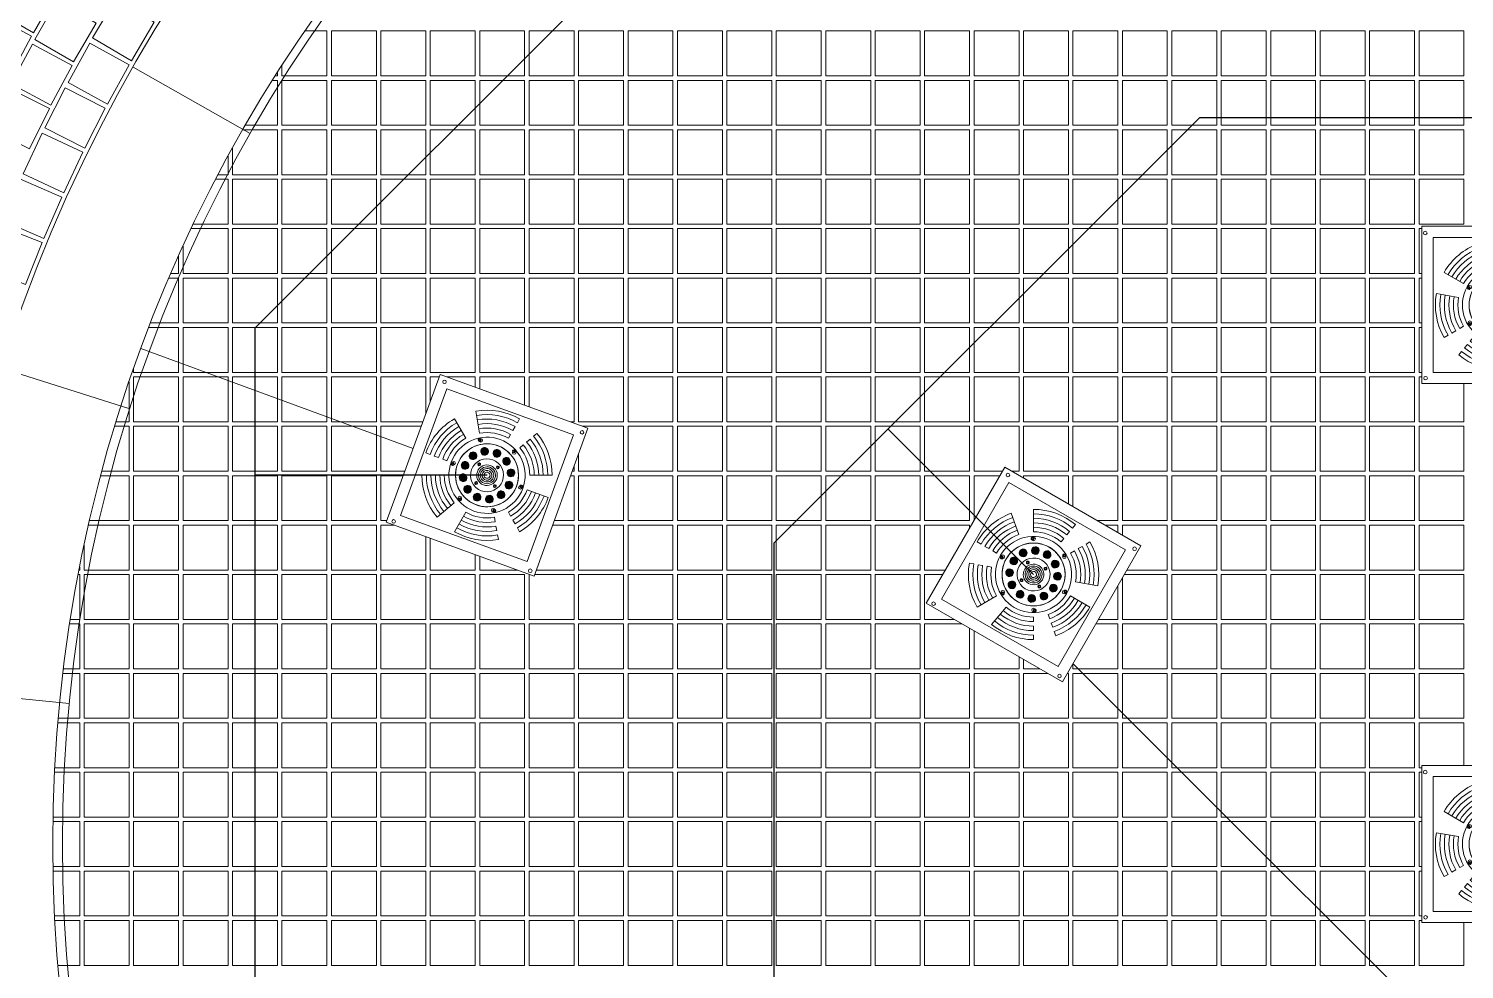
# Model space of a CAD drawing. Header units: millimetres. Extents: x -225363 to 347188, y -782467 to 813415.
# Drawn here: x 15672 to 18866, y 15420 to 17514 of the extents above; entities that cross this region are included whole.
import ezdxf

# ---------------------------------------------------------------- set-up
doc = ezdxf.new("R2010")
doc.units = ezdxf.units.MM
doc.set_wipeout_variables(frame=1)
doc.layers.add('0.04 Thu tràn', color=6, linetype='Continuous', lineweight=0)
doc.layers.add('Xref SCN', color=8, linetype='Continuous', lineweight=0)
doc.layers.add('0.06 Trả nước', color=3, linetype='Continuous')

# ---------------------------------------------------------------- blocks, each defined once
blk = doc.blocks.new('*U32')
at = {"layer": 'Xref SCN'}
blk.add_lwpolyline([(0, -150), (0, 150)], dxfattribs=at)
blk = doc.blocks.new('*U33')
at = {"layer": 'Xref SCN', "lineweight": -2}
for p, rotation in [((65954.8, 3827.6), 60.00000000000001), ((65670, 3187.9), 72), ((65524.4, 2502.8), 84.00000000000003)]:
    blk.add_blockref('*U32', p, dxfattribs=dict(at, rotation=rotation))
blk = doc.blocks.new('A$C799b0ee6')
at = {"layer": 'Xref SCN', "ltscale": 3}
for points in [[(561.1, 5010), (610, 5010), (610, 4910), (510, 4910), (510, 4933.2)], [(488.9, 4900), (500, 4900), (500, 4800), (428.7, 4800)], [(500, 4917.6), (500, 4910), (495.2, 4910)], [(423, 4790), (500, 4790), (500, 4690), (400, 4690), (400, 4749.2)], [(390, 4731), (390, 4690), (368.1, 4690)], [(362.8, 4680), (390, 4680), (390, 4580), (312.9, 4580)], [(308.1, 4570), (390, 4570), (390, 4470), (290, 4470), (290, 4531.1)], [(280, 4509), (280, 4470), (262.8, 4470)], [(258.5, 4460), (280, 4460), (280, 4360), (217.7, 4360)], [(213.8, 4350), (280, 4350), (280, 4250), (180, 4250), (180, 4258.1)], [(170, 4229.1), (170, 4140), (141.2, 4140)], [(138.1, 4130), (170, 4130), (170, 4030), (109.5, 4030)], [(106.8, 4020), (170, 4020), (170, 3920), (82.1, 3920)], [(79.8, 3910), (170, 3910), (170, 3810), (70, 3810), (70, 3865.7)], [(60, 3816.8), (60, 3810), (58.7, 3810)], [(56.8, 3800), (60, 3800), (60, 3700), (39.3, 3700)], [(37.7, 3690), (60, 3690), (60, 3590), (23.9, 3590)], [(22.6, 3580), (60, 3580), (60, 3480), (12.3, 3480)], [(11.4, 3470), (60, 3470), (60, 3370), (4.5, 3370)], [(4, 3360), (60, 3360), (60, 3260), (0.6, 3260)], [(0.4, 3250), (60, 3250), (60, 3150), (0.4, 3150)], [(0.6, 3140), (60, 3140), (60, 3040), (4, 3040)], [(4.5, 3030), (60, 3030), (60, 2930), (11.4, 2930)]]:
    blk.add_lwpolyline(points, dxfattribs=at)
for points in [[(620, 5010), (720, 5010), (720, 4910), (620, 4910)], [(730, 5010), (830, 5010), (830, 4910), (730, 4910)], [(840, 5010), (940, 5010), (940, 4910), (840, 4910)], [(950, 5010), (1050, 5010), (1050, 4910), (950, 4910)], [(1060, 5010), (1160, 5010), (1160, 4910), (1060, 4910)], [(1170, 5010), (1270, 5010), (1270, 4910), (1170, 4910)], [(1280, 5010), (1380, 5010), (1380, 4910), (1280, 4910)], [(1390, 5010), (1490, 5010), (1490, 4910), (1390, 4910)], [(1500, 5010), (1600, 5010), (1600, 4910), (1500, 4910)], [(1610, 5010), (1710, 5010), (1710, 4910), (1610, 4910)], [(1720, 5010), (1820, 5010), (1820, 4910), (1720, 4910)], [(1830, 5010), (1930, 5010), (1930, 4910), (1830, 4910)], [(1940, 5010), (2040, 5010), (2040, 4910), (1940, 4910)], [(2050, 5010), (2150, 5010), (2150, 4910), (2050, 4910)], [(2160, 5010), (2260, 5010), (2260, 4910), (2160, 4910)], [(2270, 5010), (2370, 5010), (2370, 4910), (2270, 4910)], [(2380, 5010), (2480, 5010), (2480, 4910), (2380, 4910)], [(2490, 5010), (2590, 5010), (2590, 4910), (2490, 4910)], [(2600, 5010), (2700, 5010), (2700, 4910), (2600, 4910)], [(2710, 5010), (2810, 5010), (2810, 4910), (2710, 4910)], [(2820, 5010), (2920, 5010), (2920, 4910), (2820, 4910)], [(2930, 5010), (3030, 5010), (3030, 4910), (2930, 4910)], [(3040, 5010), (3140, 5010), (3140, 4910), (3040, 4910)], [(510, 4900), (610, 4900), (610, 4800), (510, 4800)], [(620, 4900), (720, 4900), (720, 4800), (620, 4800)], [(730, 4900), (830, 4900), (830, 4800), (730, 4800)], [(840, 4900), (940, 4900), (940, 4800), (840, 4800)], [(950, 4900), (1050, 4900), (1050, 4800), (950, 4800)], [(1060, 4900), (1160, 4900), (1160, 4800), (1060, 4800)], [(1170, 4900), (1270, 4900), (1270, 4800), (1170, 4800)], [(1280, 4900), (1380, 4900), (1380, 4800), (1280, 4800)], [(1390, 4900), (1490, 4900), (1490, 4800), (1390, 4800)], [(1500, 4900), (1600, 4900), (1600, 4800), (1500, 4800)], [(1610, 4900), (1710, 4900), (1710, 4800), (1610, 4800)], [(1720, 4900), (1820, 4900), (1820, 4800), (1720, 4800)], [(1830, 4900), (1930, 4900), (1930, 4800), (1830, 4800)], [(1940, 4900), (2040, 4900), (2040, 4800), (1940, 4800)], [(2050, 4900), (2150, 4900), (2150, 4800), (2050, 4800)], [(2160, 4900), (2260, 4900), (2260, 4800), (2160, 4800)], [(2270, 4900), (2370, 4900), (2370, 4800), (2270, 4800)], [(2380, 4900), (2480, 4900), (2480, 4800), (2380, 4800)], [(2490, 4900), (2590, 4900), (2590, 4800), (2490, 4800)], [(2600, 4900), (2700, 4900), (2700, 4800), (2600, 4800)], [(2710, 4900), (2810, 4900), (2810, 4800), (2710, 4800)], [(2820, 4900), (2920, 4900), (2920, 4800), (2820, 4800)], [(2930, 4900), (3030, 4900), (3030, 4800), (2930, 4800)], [(3040, 4900), (3140, 4900), (3140, 4800), (3040, 4800)], [(510, 4790), (610, 4790), (610, 4690), (510, 4690)], [(620, 4790), (720, 4790), (720, 4690), (620, 4690)], [(730, 4790), (830, 4790), (830, 4690), (730, 4690)], [(840, 4790), (940, 4790), (940, 4690), (840, 4690)], [(950, 4790), (1050, 4790), (1050, 4690), (950, 4690)], [(1060, 4790), (1160, 4790), (1160, 4690), (1060, 4690)], [(1170, 4790), (1270, 4790), (1270, 4690), (1170, 4690)], [(1280, 4790), (1380, 4790), (1380, 4690), (1280, 4690)], [(1390, 4790), (1490, 4790), (1490, 4690), (1390, 4690)], [(1500, 4790), (1600, 4790), (1600, 4690), (1500, 4690)], [(1610, 4790), (1710, 4790), (1710, 4690), (1610, 4690)], [(1720, 4790), (1820, 4790), (1820, 4690), (1720, 4690)], [(1830, 4790), (1930, 4790), (1930, 4690), (1830, 4690)], [(1940, 4790), (2040, 4790), (2040, 4690), (1940, 4690)], [(2050, 4790), (2150, 4790), (2150, 4690), (2050, 4690)], [(2160, 4790), (2260, 4790), (2260, 4690), (2160, 4690)], [(2270, 4790), (2370, 4790), (2370, 4690), (2270, 4690)], [(2380, 4790), (2480, 4790), (2480, 4690), (2380, 4690)], [(2490, 4790), (2590, 4790), (2590, 4690), (2490, 4690)], [(2600, 4790), (2700, 4790), (2700, 4690), (2600, 4690)], [(2710, 4790), (2810, 4790), (2810, 4690), (2710, 4690)], [(2820, 4790), (2920, 4790), (2920, 4690), (2820, 4690)], [(2930, 4790), (3030, 4790), (3030, 4690), (2930, 4690)], [(3040, 4790), (3140, 4790), (3140, 4690), (3040, 4690)], [(400, 4680), (500, 4680), (500, 4580), (400, 4580)], [(510, 4680), (610, 4680), (610, 4580), (510, 4580)], [(620, 4680), (720, 4680), (720, 4580), (620, 4580)], [(730, 4680), (830, 4680), (830, 4580), (730, 4580)], [(840, 4680), (940, 4680), (940, 4580), (840, 4580)], [(950, 4680), (1050, 4680), (1050, 4580), (950, 4580)], [(1060, 4680), (1160, 4680), (1160, 4580), (1060, 4580)], [(1170, 4680), (1270, 4680), (1270, 4580), (1170, 4580)], [(1280, 4680), (1380, 4680), (1380, 4580), (1280, 4580)], [(1390, 4680), (1490, 4680), (1490, 4580), (1390, 4580)], [(1500, 4680), (1600, 4680), (1600, 4580), (1500, 4580)], [(1610, 4680), (1710, 4680), (1710, 4580), (1610, 4580)], [(1720, 4680), (1820, 4680), (1820, 4580), (1720, 4580)], [(1830, 4680), (1930, 4680), (1930, 4580), (1830, 4580)], [(1940, 4680), (2040, 4680), (2040, 4580), (1940, 4580)], [(2050, 4680), (2150, 4680), (2150, 4580), (2050, 4580)], [(2160, 4680), (2260, 4680), (2260, 4580), (2160, 4580)], [(2270, 4680), (2370, 4680), (2370, 4580), (2270, 4580)], [(2380, 4680), (2480, 4680), (2480, 4580), (2380, 4580)], [(2490, 4680), (2590, 4680), (2590, 4580), (2490, 4580)], [(2600, 4680), (2700, 4680), (2700, 4580), (2600, 4580)], [(2710, 4680), (2810, 4680), (2810, 4580), (2710, 4580)], [(2820, 4680), (2920, 4680), (2920, 4580), (2820, 4580)], [(2930, 4680), (3030, 4680), (3030, 4580), (2930, 4580)], [(3040, 4680), (3140, 4680), (3140, 4580), (3040, 4580)], [(400, 4570), (500, 4570), (500, 4470), (400, 4470)], [(510, 4570), (610, 4570), (610, 4470), (510, 4470)], [(620, 4570), (720, 4570), (720, 4470), (620, 4470)], [(730, 4570), (830, 4570), (830, 4470), (730, 4470)], [(840, 4570), (940, 4570), (940, 4470), (840, 4470)], [(950, 4570), (1050, 4570), (1050, 4470), (950, 4470)], [(1060, 4570), (1160, 4570), (1160, 4470), (1060, 4470)], [(1170, 4570), (1270, 4570), (1270, 4470), (1170, 4470)], [(1280, 4570), (1380, 4570), (1380, 4470), (1280, 4470)], [(1390, 4570), (1490, 4570), (1490, 4470), (1390, 4470)], [(1500, 4570), (1600, 4570), (1600, 4470), (1500, 4470)], [(1610, 4570), (1710, 4570), (1710, 4470), (1610, 4470)], [(1720, 4570), (1820, 4570), (1820, 4470), (1720, 4470)], [(1830, 4570), (1930, 4570), (1930, 4470), (1830, 4470)], [(1940, 4570), (2040, 4570), (2040, 4470), (1940, 4470)], [(2050, 4570), (2150, 4570), (2150, 4470), (2050, 4470)], [(2160, 4570), (2260, 4570), (2260, 4470), (2160, 4470)], [(2270, 4570), (2370, 4570), (2370, 4470), (2270, 4470)], [(2380, 4570), (2480, 4570), (2480, 4470), (2380, 4470)], [(2490, 4570), (2590, 4570), (2590, 4470), (2490, 4470)], [(2600, 4570), (2700, 4570), (2700, 4470), (2600, 4470)], [(2710, 4570), (2810, 4570), (2810, 4470), (2710, 4470)], [(2820, 4570), (2920, 4570), (2920, 4470), (2820, 4470)], [(2930, 4570), (3030, 4570), (3030, 4470), (2930, 4470)], [(3040, 4570), (3140, 4570), (3140, 4470), (3040, 4470)], [(290, 4460), (390, 4460), (390, 4360), (290, 4360)], [(400, 4460), (500, 4460), (500, 4360), (400, 4360)], [(510, 4460), (610, 4460), (610, 4360), (510, 4360)], [(620, 4460), (720, 4460), (720, 4360), (620, 4360)], [(730, 4460), (830, 4460), (830, 4360), (730, 4360)], [(840, 4460), (940, 4460), (940, 4360), (840, 4360)], [(950, 4460), (1050, 4460), (1050, 4360), (950, 4360)], [(1060, 4460), (1160, 4460), (1160, 4360), (1060, 4360)], [(1170, 4460), (1270, 4460), (1270, 4360), (1170, 4360)], [(1280, 4460), (1380, 4460), (1380, 4360), (1280, 4360)], [(1390, 4460), (1490, 4460), (1490, 4360), (1390, 4360)], [(1500, 4460), (1600, 4460), (1600, 4360), (1500, 4360)], [(1610, 4460), (1710, 4460), (1710, 4360), (1610, 4360)], [(1720, 4460), (1820, 4460), (1820, 4360), (1720, 4360)], [(1830, 4460), (1930, 4460), (1930, 4360), (1830, 4360)], [(1940, 4460), (2040, 4460), (2040, 4360), (1940, 4360)], [(2050, 4460), (2150, 4460), (2150, 4360), (2050, 4360)], [(2160, 4460), (2260, 4460), (2260, 4360), (2160, 4360)], [(2270, 4460), (2370, 4460), (2370, 4360), (2270, 4360)], [(2380, 4460), (2480, 4460), (2480, 4360), (2380, 4360)], [(2490, 4460), (2590, 4460), (2590, 4360), (2490, 4360)], [(2600, 4460), (2700, 4460), (2700, 4360), (2600, 4360)], [(2710, 4460), (2810, 4460), (2810, 4360), (2710, 4360)], [(2820, 4460), (2920, 4460), (2920, 4360), (2820, 4360)], [(2930, 4460), (3030, 4460), (3030, 4360), (2930, 4360)], [(3040, 4460), (3140, 4460), (3140, 4360), (3040, 4360)], [(290, 4350), (390, 4350), (390, 4250), (290, 4250)], [(400, 4350), (500, 4350), (500, 4250), (400, 4250)], [(510, 4350), (610, 4350), (610, 4250), (510, 4250)], [(620, 4350), (720, 4350), (720, 4250), (620, 4250)], [(730, 4350), (830, 4350), (830, 4250), (730, 4250)], [(840, 4350), (940, 4350), (940, 4250), (840, 4250)], [(950, 4350), (1050, 4350), (1050, 4250), (950, 4250)], [(1060, 4350), (1160, 4350), (1160, 4250), (1060, 4250)], [(1170, 4350), (1270, 4350), (1270, 4250), (1170, 4250)], [(1280, 4350), (1380, 4350), (1380, 4250), (1280, 4250)], [(1390, 4350), (1490, 4350), (1490, 4250), (1390, 4250)], [(1500, 4350), (1600, 4350), (1600, 4250), (1500, 4250)], [(1610, 4350), (1710, 4350), (1710, 4250), (1610, 4250)], [(1720, 4350), (1820, 4350), (1820, 4250), (1720, 4250)], [(1830, 4350), (1930, 4350), (1930, 4250), (1830, 4250)], [(1940, 4350), (2040, 4350), (2040, 4250), (1940, 4250)], [(2050, 4350), (2150, 4350), (2150, 4250), (2050, 4250)], [(2160, 4350), (2260, 4350), (2260, 4250), (2160, 4250)], [(2270, 4350), (2370, 4350), (2370, 4250), (2270, 4250)], [(2380, 4350), (2480, 4350), (2480, 4250), (2380, 4250)], [(2490, 4350), (2590, 4350), (2590, 4250), (2490, 4250)], [(2600, 4350), (2700, 4350), (2700, 4250), (2600, 4250)], [(2710, 4350), (2810, 4350), (2810, 4250), (2710, 4250)], [(2820, 4350), (2920, 4350), (2920, 4250), (2820, 4250)], [(2930, 4350), (3030, 4350), (3030, 4250), (2930, 4250)], [(3040, 4350), (3140, 4350), (3140, 4250), (3040, 4250)], [(180, 4240), (280, 4240), (280, 4140), (180, 4140)], [(290, 4240), (390, 4240), (390, 4140), (290, 4140)], [(400, 4240), (500, 4240), (500, 4140), (400, 4140)], [(510, 4240), (610, 4240), (610, 4140), (510, 4140)], [(620, 4240), (720, 4240), (720, 4140), (620, 4140)], [(730, 4240), (830, 4240), (830, 4140), (730, 4140)], [(840, 4240), (940, 4240), (940, 4140), (840, 4140)], [(950, 4240), (1050, 4240), (1050, 4140), (950, 4140)], [(1060, 4240), (1160, 4240), (1160, 4140), (1060, 4140)], [(1170, 4240), (1270, 4240), (1270, 4140), (1170, 4140)], [(1280, 4240), (1380, 4240), (1380, 4140), (1280, 4140)], [(1390, 4240), (1490, 4240), (1490, 4140), (1390, 4140)], [(1500, 4240), (1600, 4240), (1600, 4140), (1500, 4140)], [(1610, 4240), (1710, 4240), (1710, 4140), (1610, 4140)], [(1720, 4240), (1820, 4240), (1820, 4140), (1720, 4140)], [(1830, 4240), (1930, 4240), (1930, 4140), (1830, 4140)], [(1940, 4240), (2040, 4240), (2040, 4140), (1940, 4140)], [(2050, 4240), (2150, 4240), (2150, 4140), (2050, 4140)], [(2160, 4240), (2260, 4240), (2260, 4140), (2160, 4140)], [(2270, 4240), (2370, 4240), (2370, 4140), (2270, 4140)], [(2380, 4240), (2480, 4240), (2480, 4140), (2380, 4140)], [(2490, 4240), (2590, 4240), (2590, 4140), (2490, 4140)], [(2600, 4240), (2700, 4240), (2700, 4140), (2600, 4140)], [(2710, 4240), (2810, 4240), (2810, 4140), (2710, 4140)], [(2820, 4240), (2920, 4240), (2920, 4140), (2820, 4140)], [(2930, 4240), (3030, 4240), (3030, 4140), (2930, 4140)], [(3040, 4240), (3140, 4240), (3140, 4140), (3040, 4140)], [(180, 4130), (280, 4130), (280, 4030), (180, 4030)], [(290, 4130), (390, 4130), (390, 4030), (290, 4030)], [(400, 4130), (500, 4130), (500, 4030), (400, 4030)], [(510, 4130), (610, 4130), (610, 4030), (510, 4030)], [(620, 4130), (720, 4130), (720, 4030), (620, 4030)], [(730, 4130), (830, 4130), (830, 4030), (730, 4030)], [(840, 4130), (940, 4130), (940, 4030), (840, 4030)], [(950, 4130), (1050, 4130), (1050, 4030), (950, 4030)], [(1060, 4130), (1160, 4130), (1160, 4030), (1060, 4030)], [(1170, 4130), (1270, 4130), (1270, 4030), (1170, 4030)], [(1280, 4130), (1380, 4130), (1380, 4030), (1280, 4030)], [(1390, 4130), (1490, 4130), (1490, 4030), (1390, 4030)], [(1500, 4130), (1600, 4130), (1600, 4030), (1500, 4030)], [(1610, 4130), (1710, 4130), (1710, 4030), (1610, 4030)], [(1720, 4130), (1820, 4130), (1820, 4030), (1720, 4030)], [(1830, 4130), (1930, 4130), (1930, 4030), (1830, 4030)], [(1940, 4130), (2040, 4130), (2040, 4030), (1940, 4030)], [(2050, 4130), (2150, 4130), (2150, 4030), (2050, 4030)], [(2160, 4130), (2260, 4130), (2260, 4030), (2160, 4030)], [(2270, 4130), (2370, 4130), (2370, 4030), (2270, 4030)], [(2380, 4130), (2480, 4130), (2480, 4030), (2380, 4030)], [(2490, 4130), (2590, 4130), (2590, 4030), (2490, 4030)], [(2600, 4130), (2700, 4130), (2700, 4030), (2600, 4030)], [(2710, 4130), (2810, 4130), (2810, 4030), (2710, 4030)], [(2820, 4130), (2920, 4130), (2920, 4030), (2820, 4030)], [(2930, 4130), (3030, 4130), (3030, 4030), (2930, 4030)], [(3040, 4130), (3140, 4130), (3140, 4030), (3040, 4030)], [(180, 4020), (280, 4020), (280, 3920), (180, 3920)], [(290, 4020), (390, 4020), (390, 3920), (290, 3920)], [(400, 4020), (500, 4020), (500, 3920), (400, 3920)], [(510, 4020), (610, 4020), (610, 3920), (510, 3920)], [(620, 4020), (720, 4020), (720, 3920), (620, 3920)], [(730, 4020), (830, 4020), (830, 3920), (730, 3920)], [(840, 4020), (940, 4020), (940, 3920), (840, 3920)], [(950, 4020), (1050, 4020), (1050, 3920), (950, 3920)], [(1060, 4020), (1160, 4020), (1160, 3920), (1060, 3920)], [(1170, 4020), (1270, 4020), (1270, 3920), (1170, 3920)], [(1280, 4020), (1380, 4020), (1380, 3920), (1280, 3920)], [(1390, 4020), (1490, 4020), (1490, 3920), (1390, 3920)], [(1500, 4020), (1600, 4020), (1600, 3920), (1500, 3920)], [(1610, 4020), (1710, 4020), (1710, 3920), (1610, 3920)], [(1720, 4020), (1820, 4020), (1820, 3920), (1720, 3920)], [(1830, 4020), (1930, 4020), (1930, 3920), (1830, 3920)], [(1940, 4020), (2040, 4020), (2040, 3920), (1940, 3920)], [(2050, 4020), (2150, 4020), (2150, 3920), (2050, 3920)], [(2160, 4020), (2260, 4020), (2260, 3920), (2160, 3920)], [(2270, 4020), (2370, 4020), (2370, 3920), (2270, 3920)], [(2380, 4020), (2480, 4020), (2480, 3920), (2380, 3920)], [(2490, 4020), (2590, 4020), (2590, 3920), (2490, 3920)], [(2600, 4020), (2700, 4020), (2700, 3920), (2600, 3920)], [(2710, 4020), (2810, 4020), (2810, 3920), (2710, 3920)], [(2820, 4020), (2920, 4020), (2920, 3920), (2820, 3920)], [(2930, 4020), (3030, 4020), (3030, 3920), (2930, 3920)], [(3040, 4020), (3140, 4020), (3140, 3920), (3040, 3920)], [(180, 3910), (280, 3910), (280, 3810), (180, 3810)], [(290, 3910), (390, 3910), (390, 3810), (290, 3810)], [(400, 3910), (500, 3910), (500, 3810), (400, 3810)], [(510, 3910), (610, 3910), (610, 3810), (510, 3810)], [(620, 3910), (720, 3910), (720, 3810), (620, 3810)], [(730, 3910), (830, 3910), (830, 3810), (730, 3810)], [(840, 3910), (940, 3910), (940, 3810), (840, 3810)], [(950, 3910), (1050, 3910), (1050, 3810), (950, 3810)], [(1060, 3910), (1160, 3910), (1160, 3810), (1060, 3810)], [(1170, 3910), (1270, 3910), (1270, 3810), (1170, 3810)], [(1280, 3910), (1380, 3910), (1380, 3810), (1280, 3810)], [(1390, 3910), (1490, 3910), (1490, 3810), (1390, 3810)], [(1500, 3910), (1600, 3910), (1600, 3810), (1500, 3810)], [(1610, 3910), (1710, 3910), (1710, 3810), (1610, 3810)], [(1720, 3910), (1820, 3910), (1820, 3810), (1720, 3810)], [(1830, 3910), (1930, 3910), (1930, 3810), (1830, 3810)], [(1940, 3910), (2040, 3910), (2040, 3810), (1940, 3810)], [(2050, 3910), (2150, 3910), (2150, 3810), (2050, 3810)], [(2160, 3910), (2260, 3910), (2260, 3810), (2160, 3810)], [(2270, 3910), (2370, 3910), (2370, 3810), (2270, 3810)], [(2380, 3910), (2480, 3910), (2480, 3810), (2380, 3810)], [(2490, 3910), (2590, 3910), (2590, 3810), (2490, 3810)], [(2600, 3910), (2700, 3910), (2700, 3810), (2600, 3810)], [(2710, 3910), (2810, 3910), (2810, 3810), (2710, 3810)], [(2820, 3910), (2920, 3910), (2920, 3810), (2820, 3810)], [(2930, 3910), (3030, 3910), (3030, 3810), (2930, 3810)], [(3040, 3910), (3140, 3910), (3140, 3810), (3040, 3810)], [(70, 3800), (170, 3800), (170, 3700), (70, 3700)], [(180, 3800), (280, 3800), (280, 3700), (180, 3700)], [(290, 3800), (390, 3800), (390, 3700), (290, 3700)], [(400, 3800), (500, 3800), (500, 3700), (400, 3700)], [(510, 3800), (610, 3800), (610, 3700), (510, 3700)], [(620, 3800), (720, 3800), (720, 3700), (620, 3700)], [(730, 3800), (830, 3800), (830, 3700), (730, 3700)], [(840, 3800), (940, 3800), (940, 3700), (840, 3700)], [(950, 3800), (1050, 3800), (1050, 3700), (950, 3700)], [(1060, 3800), (1160, 3800), (1160, 3700), (1060, 3700)], [(1170, 3800), (1270, 3800), (1270, 3700), (1170, 3700)], [(1280, 3800), (1380, 3800), (1380, 3700), (1280, 3700)], [(1390, 3800), (1490, 3800), (1490, 3700), (1390, 3700)], [(1500, 3800), (1600, 3800), (1600, 3700), (1500, 3700)], [(1610, 3800), (1710, 3800), (1710, 3700), (1610, 3700)], [(1720, 3800), (1820, 3800), (1820, 3700), (1720, 3700)], [(1830, 3800), (1930, 3800), (1930, 3700), (1830, 3700)], [(1940, 3800), (2040, 3800), (2040, 3700), (1940, 3700)], [(2050, 3800), (2150, 3800), (2150, 3700), (2050, 3700)], [(2160, 3800), (2260, 3800), (2260, 3700), (2160, 3700)], [(2270, 3800), (2370, 3800), (2370, 3700), (2270, 3700)], [(2380, 3800), (2480, 3800), (2480, 3700), (2380, 3700)], [(2490, 3800), (2590, 3800), (2590, 3700), (2490, 3700)], [(2600, 3800), (2700, 3800), (2700, 3700), (2600, 3700)], [(2710, 3800), (2810, 3800), (2810, 3700), (2710, 3700)], [(2820, 3800), (2920, 3800), (2920, 3700), (2820, 3700)], [(2930, 3800), (3030, 3800), (3030, 3700), (2930, 3700)], [(3040, 3800), (3140, 3800), (3140, 3700), (3040, 3700)], [(70, 3690), (170, 3690), (170, 3590), (70, 3590)], [(180, 3690), (280, 3690), (280, 3590), (180, 3590)], [(290, 3690), (390, 3690), (390, 3590), (290, 3590)], [(400, 3690), (500, 3690), (500, 3590), (400, 3590)], [(510, 3690), (610, 3690), (610, 3590), (510, 3590)], [(620, 3690), (720, 3690), (720, 3590), (620, 3590)], [(730, 3690), (830, 3690), (830, 3590), (730, 3590)], [(840, 3690), (940, 3690), (940, 3590), (840, 3590)], [(950, 3690), (1050, 3690), (1050, 3590), (950, 3590)], [(1060, 3690), (1160, 3690), (1160, 3590), (1060, 3590)], [(1170, 3690), (1270, 3690), (1270, 3590), (1170, 3590)], [(1280, 3690), (1380, 3690), (1380, 3590), (1280, 3590)], [(1390, 3690), (1490, 3690), (1490, 3590), (1390, 3590)], [(1500, 3690), (1600, 3690), (1600, 3590), (1500, 3590)], [(1610, 3690), (1710, 3690), (1710, 3590), (1610, 3590)], [(1720, 3690), (1820, 3690), (1820, 3590), (1720, 3590)], [(1830, 3690), (1930, 3690), (1930, 3590), (1830, 3590)], [(1940, 3690), (2040, 3690), (2040, 3590), (1940, 3590)], [(2050, 3690), (2150, 3690), (2150, 3590), (2050, 3590)], [(2160, 3690), (2260, 3690), (2260, 3590), (2160, 3590)], [(2270, 3690), (2370, 3690), (2370, 3590), (2270, 3590)], [(2380, 3690), (2480, 3690), (2480, 3590), (2380, 3590)], [(2490, 3690), (2590, 3690), (2590, 3590), (2490, 3590)], [(2600, 3690), (2700, 3690), (2700, 3590), (2600, 3590)], [(2710, 3690), (2810, 3690), (2810, 3590), (2710, 3590)], [(2820, 3690), (2920, 3690), (2920, 3590), (2820, 3590)], [(2930, 3690), (3030, 3690), (3030, 3590), (2930, 3590)], [(3040, 3690), (3140, 3690), (3140, 3590), (3040, 3590)], [(70, 3580), (170, 3580), (170, 3480), (70, 3480)], [(180, 3580), (280, 3580), (280, 3480), (180, 3480)], [(290, 3580), (390, 3580), (390, 3480), (290, 3480)], [(400, 3580), (500, 3580), (500, 3480), (400, 3480)], [(510, 3580), (610, 3580), (610, 3480), (510, 3480)], [(620, 3580), (720, 3580), (720, 3480), (620, 3480)], [(730, 3580), (830, 3580), (830, 3480), (730, 3480)], [(840, 3580), (940, 3580), (940, 3480), (840, 3480)], [(950, 3580), (1050, 3580), (1050, 3480), (950, 3480)], [(1060, 3580), (1160, 3580), (1160, 3480), (1060, 3480)], [(1170, 3580), (1270, 3580), (1270, 3480), (1170, 3480)], [(1280, 3580), (1380, 3580), (1380, 3480), (1280, 3480)], [(1390, 3580), (1490, 3580), (1490, 3480), (1390, 3480)], [(1500, 3580), (1600, 3580), (1600, 3480), (1500, 3480)], [(1610, 3580), (1710, 3580), (1710, 3480), (1610, 3480)], [(1720, 3580), (1820, 3580), (1820, 3480), (1720, 3480)], [(1830, 3580), (1930, 3580), (1930, 3480), (1830, 3480)], [(1940, 3580), (2040, 3580), (2040, 3480), (1940, 3480)], [(2050, 3580), (2150, 3580), (2150, 3480), (2050, 3480)], [(2160, 3580), (2260, 3580), (2260, 3480), (2160, 3480)], [(2270, 3580), (2370, 3580), (2370, 3480), (2270, 3480)], [(2380, 3580), (2480, 3580), (2480, 3480), (2380, 3480)], [(2490, 3580), (2590, 3580), (2590, 3480), (2490, 3480)], [(2600, 3580), (2700, 3580), (2700, 3480), (2600, 3480)], [(2710, 3580), (2810, 3580), (2810, 3480), (2710, 3480)], [(2820, 3580), (2920, 3580), (2920, 3480), (2820, 3480)], [(2930, 3580), (3030, 3580), (3030, 3480), (2930, 3480)], [(3040, 3580), (3140, 3580), (3140, 3480), (3040, 3480)], [(70, 3470), (170, 3470), (170, 3370), (70, 3370)], [(180, 3470), (280, 3470), (280, 3370), (180, 3370)], [(290, 3470), (390, 3470), (390, 3370), (290, 3370)], [(400, 3470), (500, 3470), (500, 3370), (400, 3370)], [(510, 3470), (610, 3470), (610, 3370), (510, 3370)], [(620, 3470), (720, 3470), (720, 3370), (620, 3370)], [(730, 3470), (830, 3470), (830, 3370), (730, 3370)], [(840, 3470), (940, 3470), (940, 3370), (840, 3370)], [(950, 3470), (1050, 3470), (1050, 3370), (950, 3370)], [(1060, 3470), (1160, 3470), (1160, 3370), (1060, 3370)], [(1170, 3470), (1270, 3470), (1270, 3370), (1170, 3370)], [(1280, 3470), (1380, 3470), (1380, 3370), (1280, 3370)], [(1390, 3470), (1490, 3470), (1490, 3370), (1390, 3370)], [(1500, 3470), (1600, 3470), (1600, 3370), (1500, 3370)], [(1610, 3470), (1710, 3470), (1710, 3370), (1610, 3370)], [(1720, 3470), (1820, 3470), (1820, 3370), (1720, 3370)], [(1830, 3470), (1930, 3470), (1930, 3370), (1830, 3370)], [(1940, 3470), (2040, 3470), (2040, 3370), (1940, 3370)], [(2050, 3470), (2150, 3470), (2150, 3370), (2050, 3370)], [(2160, 3470), (2260, 3470), (2260, 3370), (2160, 3370)], [(2270, 3470), (2370, 3470), (2370, 3370), (2270, 3370)], [(2380, 3470), (2480, 3470), (2480, 3370), (2380, 3370)], [(2490, 3470), (2590, 3470), (2590, 3370), (2490, 3370)], [(2600, 3470), (2700, 3470), (2700, 3370), (2600, 3370)], [(2710, 3470), (2810, 3470), (2810, 3370), (2710, 3370)], [(2820, 3470), (2920, 3470), (2920, 3370), (2820, 3370)], [(2930, 3470), (3030, 3470), (3030, 3370), (2930, 3370)], [(3040, 3470), (3140, 3470), (3140, 3370), (3040, 3370)], [(70, 3360), (170, 3360), (170, 3260), (70, 3260)], [(180, 3360), (280, 3360), (280, 3260), (180, 3260)], [(290, 3360), (390, 3360), (390, 3260), (290, 3260)], [(400, 3360), (500, 3360), (500, 3260), (400, 3260)], [(510, 3360), (610, 3360), (610, 3260), (510, 3260)], [(620, 3360), (720, 3360), (720, 3260), (620, 3260)], [(730, 3360), (830, 3360), (830, 3260), (730, 3260)], [(840, 3360), (940, 3360), (940, 3260), (840, 3260)], [(950, 3360), (1050, 3360), (1050, 3260), (950, 3260)], [(1060, 3360), (1160, 3360), (1160, 3260), (1060, 3260)], [(1170, 3360), (1270, 3360), (1270, 3260), (1170, 3260)], [(1280, 3360), (1380, 3360), (1380, 3260), (1280, 3260)], [(1390, 3360), (1490, 3360), (1490, 3260), (1390, 3260)], [(1500, 3360), (1600, 3360), (1600, 3260), (1500, 3260)], [(1610, 3360), (1710, 3360), (1710, 3260), (1610, 3260)], [(1720, 3360), (1820, 3360), (1820, 3260), (1720, 3260)], [(1830, 3360), (1930, 3360), (1930, 3260), (1830, 3260)], [(1940, 3360), (2040, 3360), (2040, 3260), (1940, 3260)], [(2050, 3360), (2150, 3360), (2150, 3260), (2050, 3260)], [(2160, 3360), (2260, 3360), (2260, 3260), (2160, 3260)], [(2270, 3360), (2370, 3360), (2370, 3260), (2270, 3260)], [(2380, 3360), (2480, 3360), (2480, 3260), (2380, 3260)], [(2490, 3360), (2590, 3360), (2590, 3260), (2490, 3260)], [(2600, 3360), (2700, 3360), (2700, 3260), (2600, 3260)], [(2710, 3360), (2810, 3360), (2810, 3260), (2710, 3260)], [(2820, 3360), (2920, 3360), (2920, 3260), (2820, 3260)], [(2930, 3360), (3030, 3360), (3030, 3260), (2930, 3260)], [(3040, 3360), (3140, 3360), (3140, 3260), (3040, 3260)], [(70, 3250), (170, 3250), (170, 3150), (70, 3150)], [(180, 3250), (280, 3250), (280, 3150), (180, 3150)], [(290, 3250), (390, 3250), (390, 3150), (290, 3150)], [(400, 3250), (500, 3250), (500, 3150), (400, 3150)], [(510, 3250), (610, 3250), (610, 3150), (510, 3150)], [(620, 3250), (720, 3250), (720, 3150), (620, 3150)], [(730, 3250), (830, 3250), (830, 3150), (730, 3150)], [(840, 3250), (940, 3250), (940, 3150), (840, 3150)], [(950, 3250), (1050, 3250), (1050, 3150), (950, 3150)], [(1060, 3250), (1160, 3250), (1160, 3150), (1060, 3150)], [(1170, 3250), (1270, 3250), (1270, 3150), (1170, 3150)], [(1280, 3250), (1380, 3250), (1380, 3150), (1280, 3150)], [(1390, 3250), (1490, 3250), (1490, 3150), (1390, 3150)], [(1500, 3250), (1600, 3250), (1600, 3150), (1500, 3150)], [(1610, 3250), (1710, 3250), (1710, 3150), (1610, 3150)], [(1720, 3250), (1820, 3250), (1820, 3150), (1720, 3150)], [(1830, 3250), (1930, 3250), (1930, 3150), (1830, 3150)], [(1940, 3250), (2040, 3250), (2040, 3150), (1940, 3150)], [(2050, 3250), (2150, 3250), (2150, 3150), (2050, 3150)], [(2160, 3250), (2260, 3250), (2260, 3150), (2160, 3150)], [(2270, 3250), (2370, 3250), (2370, 3150), (2270, 3150)], [(2380, 3250), (2480, 3250), (2480, 3150), (2380, 3150)], [(2490, 3250), (2590, 3250), (2590, 3150), (2490, 3150)], [(2600, 3250), (2700, 3250), (2700, 3150), (2600, 3150)], [(2710, 3250), (2810, 3250), (2810, 3150), (2710, 3150)], [(2820, 3250), (2920, 3250), (2920, 3150), (2820, 3150)], [(2930, 3250), (3030, 3250), (3030, 3150), (2930, 3150)], [(3040, 3250), (3140, 3250), (3140, 3150), (3040, 3150)], [(70, 3140), (170, 3140), (170, 3040), (70, 3040)], [(180, 3140), (280, 3140), (280, 3040), (180, 3040)], [(290, 3140), (390, 3140), (390, 3040), (290, 3040)], [(400, 3140), (500, 3140), (500, 3040), (400, 3040)], [(510, 3140), (610, 3140), (610, 3040), (510, 3040)], [(620, 3140), (720, 3140), (720, 3040), (620, 3040)], [(730, 3140), (830, 3140), (830, 3040), (730, 3040)], [(840, 3140), (940, 3140), (940, 3040), (840, 3040)], [(950, 3140), (1050, 3140), (1050, 3040), (950, 3040)], [(1060, 3140), (1160, 3140), (1160, 3040), (1060, 3040)], [(1170, 3140), (1270, 3140), (1270, 3040), (1170, 3040)], [(1280, 3140), (1380, 3140), (1380, 3040), (1280, 3040)], [(1390, 3140), (1490, 3140), (1490, 3040), (1390, 3040)], [(1500, 3140), (1600, 3140), (1600, 3040), (1500, 3040)], [(1610, 3140), (1710, 3140), (1710, 3040), (1610, 3040)], [(1720, 3140), (1820, 3140), (1820, 3040), (1720, 3040)], [(1830, 3140), (1930, 3140), (1930, 3040), (1830, 3040)], [(1940, 3140), (2040, 3140), (2040, 3040), (1940, 3040)], [(2050, 3140), (2150, 3140), (2150, 3040), (2050, 3040)], [(2160, 3140), (2260, 3140), (2260, 3040), (2160, 3040)], [(2270, 3140), (2370, 3140), (2370, 3040), (2270, 3040)], [(2380, 3140), (2480, 3140), (2480, 3040), (2380, 3040)], [(2490, 3140), (2590, 3140), (2590, 3040), (2490, 3040)], [(2600, 3140), (2700, 3140), (2700, 3040), (2600, 3040)], [(2710, 3140), (2810, 3140), (2810, 3040), (2710, 3040)], [(2820, 3140), (2920, 3140), (2920, 3040), (2820, 3040)], [(2930, 3140), (3030, 3140), (3030, 3040), (2930, 3040)], [(3040, 3140), (3140, 3140), (3140, 3040), (3040, 3040)], [(70, 3030), (170, 3030), (170, 2930), (70, 2930)], [(180, 3030), (280, 3030), (280, 2930), (180, 2930)], [(290, 3030), (390, 3030), (390, 2930), (290, 2930)], [(400, 3030), (500, 3030), (500, 2930), (400, 2930)], [(510, 3030), (610, 3030), (610, 2930), (510, 2930)], [(620, 3030), (720, 3030), (720, 2930), (620, 2930)], [(730, 3030), (830, 3030), (830, 2930), (730, 2930)], [(840, 3030), (940, 3030), (940, 2930), (840, 2930)], [(950, 3030), (1050, 3030), (1050, 2930), (950, 2930)], [(1060, 3030), (1160, 3030), (1160, 2930), (1060, 2930)], [(1170, 3030), (1270, 3030), (1270, 2930), (1170, 2930)], [(1280, 3030), (1380, 3030), (1380, 2930), (1280, 2930)], [(1390, 3030), (1490, 3030), (1490, 2930), (1390, 2930)], [(1500, 3030), (1600, 3030), (1600, 2930), (1500, 2930)], [(1610, 3030), (1710, 3030), (1710, 2930), (1610, 2930)], [(1720, 3030), (1820, 3030), (1820, 2930), (1720, 2930)], [(1830, 3030), (1930, 3030), (1930, 2930), (1830, 2930)], [(1940, 3030), (2040, 3030), (2040, 2930), (1940, 2930)], [(2050, 3030), (2150, 3030), (2150, 2930), (2050, 2930)], [(2160, 3030), (2260, 3030), (2260, 2930), (2160, 2930)], [(2270, 3030), (2370, 3030), (2370, 2930), (2270, 2930)], [(2380, 3030), (2480, 3030), (2480, 2930), (2380, 2930)], [(2490, 3030), (2590, 3030), (2590, 2930), (2490, 2930)], [(2600, 3030), (2700, 3030), (2700, 2930), (2600, 2930)], [(2710, 3030), (2810, 3030), (2810, 2930), (2710, 2930)], [(2820, 3030), (2920, 3030), (2920, 2930), (2820, 2930)], [(2930, 3030), (3030, 3030), (3030, 2930), (2930, 2930)], [(3040, 3030), (3140, 3030), (3140, 2930), (3040, 2930)]]:
    blk.add_lwpolyline(points, close=True, dxfattribs=at)
at = {"layer": 'Xref SCN'}
blk.add_circle((3200, 3200), 3200, dxfattribs=at)
blk = doc.blocks.new('A$C1eec7c62')
blk.add_wipeout([(0, 350), (350, 350), (350, 0), (0, 0)]).dxf.layer = 'Xref SCN'
at = {"layer": 'Xref SCN'}
h = blk.add_hatch(color=256, dxfattribs=at)
edge = h.paths.add_edge_path()
edge.add_ellipse((151.8, 223.1), major_axis=(-6.6, 4.5), ratio=1, start_angle=0, end_angle=360)
h = blk.add_hatch(color=256, dxfattribs=at)
edge = h.paths.add_edge_path()
edge.add_ellipse((179, 228.3), major_axis=(-6.6, 4.5), ratio=1, start_angle=0, end_angle=360)
h = blk.add_hatch(color=256, dxfattribs=at)
edge = h.paths.add_edge_path()
edge.add_ellipse((205.1, 219.1), major_axis=(-6.6, 4.5), ratio=1, start_angle=0, end_angle=360)
h = blk.add_hatch(color=256, dxfattribs=at)
edge = h.paths.add_edge_path()
edge.add_ellipse((130.9, 205.1), major_axis=(-6.6, 4.5), ratio=1, start_angle=0, end_angle=360)
h = blk.add_hatch(color=256, dxfattribs=at)
edge = h.paths.add_edge_path()
edge.add_ellipse((223.1, 198.2), major_axis=(-6.6, 4.5), ratio=1, start_angle=0, end_angle=360)
h = blk.add_hatch(color=256, dxfattribs=at)
edge = h.paths.add_edge_path()
edge.add_ellipse((121.7, 179), major_axis=(-6.6, 4.5), ratio=1, start_angle=0, end_angle=360)
h = blk.add_hatch(color=256, dxfattribs=at)
edge = h.paths.add_edge_path()
edge.add_ellipse((126.9, 151.8), major_axis=(-6.6, 4.5), ratio=1, start_angle=0, end_angle=360)
h = blk.add_hatch(color=256, dxfattribs=at)
edge = h.paths.add_edge_path()
edge.add_ellipse((228.3, 171), major_axis=(-6.6, 4.5), ratio=1, start_angle=0, end_angle=360)
h = blk.add_hatch(color=256, dxfattribs=at)
edge = h.paths.add_edge_path()
edge.add_ellipse((144.9, 130.9), major_axis=(-6.6, 4.5), ratio=1, start_angle=0, end_angle=360)
h = blk.add_hatch(color=256, dxfattribs=at)
edge = h.paths.add_edge_path()
edge.add_ellipse((171, 121.7), major_axis=(-6.6, 4.5), ratio=1, start_angle=0, end_angle=360)
h = blk.add_hatch(color=256, dxfattribs=at)
edge = h.paths.add_edge_path()
edge.add_ellipse((198.2, 126.9), major_axis=(-6.6, 4.5), ratio=1, start_angle=0, end_angle=360)
h = blk.add_hatch(color=256, dxfattribs=at)
edge = h.paths.add_edge_path()
edge.add_ellipse((219.1, 144.9), major_axis=(-6.6, 4.5), ratio=1, start_angle=0, end_angle=360)
for p, q in [((0, 350), (350, 350)), ((350, 0), (350, 350)), ((355, 350), (355, 350)), ((355, 350), (355, 350)), ((170.7, 256.3), (170.5, 254.2)), ((172.6, 257.2), (170.7, 256.3)), ((174.3, 256), (172.6, 257.2)), ((174.2, 253.9), (174.3, 256)), ((236.1, 247.8), (268.2, 286.1)), ((92.7, 222.5), (49.4, 247.5)), ((170.5, 254.2), (172.3, 253)), ((172.3, 253), (174.2, 253.9)), ((257.3, 222.5), (300.6, 247.5)), ((81.4, 191.5), (32.2, 200.2)), ((102.6, 214), (102.4, 211.9)), ((102.4, 211.9), (104.2, 210.7)), ((104.5, 215), (102.6, 214)), ((104.2, 210.7), (106.1, 211.6)), ((106.2, 213.8), (104.5, 215)), ((106.1, 211.6), (106.2, 213.8)), ((149.5, 193.7), (148.3, 192)), ((148.3, 192), (149.2, 190)), ((151.6, 193.5), (149.5, 193.7)), ((152.5, 191.6), (151.6, 193.5)), ((190, 200.8), (189.9, 198.7)), ((189.9, 198.7), (191.6, 197.5)), ((191.9, 201.7), (190, 200.8)), ((191.6, 197.5), (193.5, 198.4)), ((193.7, 200.5), (191.9, 201.7)), ((193.5, 198.4), (193.7, 200.5)), ((241.4, 218.5), (241.2, 216.4)), ((241.2, 216.4), (242.9, 215.2)), ((243.3, 219.4), (241.4, 218.5)), ((242.9, 215.2), (244.9, 216.1)), ((245, 218.2), (243.3, 219.4)), ((244.9, 216.1), (245, 218.2)), ((149.2, 190), (151.3, 189.9)), ((151.3, 189.9), (152.5, 191.6)), ((198.7, 160.1), (197.5, 158.4)), ((200.8, 160), (198.7, 160.1)), ((201.7, 158.1), (200.8, 160)), ((105.1, 133.9), (105, 131.8)), ((105, 131.8), (106.7, 130.6)), ((107.1, 134.8), (105.1, 133.9)), ((106.7, 130.6), (108.6, 131.5)), ((108.8, 133.6), (107.1, 134.8)), ((108.6, 131.5), (108.8, 133.6)), ((156.5, 151.6), (156.3, 149.5)), ((156.3, 149.5), (158, 148.3)), ((158.4, 152.5), (156.5, 151.6)), ((158, 148.3), (160, 149.2)), ((160.1, 151.3), (158.4, 152.5)), ((160, 149.2), (160.1, 151.3)), ((197.5, 158.4), (198.4, 156.5)), ((198.4, 156.5), (200.5, 156.3)), ((200.5, 156.3), (201.7, 158.1)), ((243.9, 138.4), (243.8, 136.2)), ((243.8, 136.2), (245.5, 135)), ((245.8, 139.3), (243.9, 138.4)), ((245.5, 135), (247.4, 136)), ((247.6, 138.1), (245.8, 139.3)), ((247.4, 136), (247.6, 138.1)), ((175.8, 96.1), (175.7, 94)), ((177.7, 97), (175.8, 96.1)), ((179.5, 95.8), (177.7, 97)), ((175, 80), (175, 30)), ((175.7, 94), (177.4, 92.8)), ((177.4, 92.8), (179.3, 93.7)), ((179.3, 93.7), (179.5, 95.8)), ((207.5, 85.7), (224.6, 38.7)), ((0, 0), (350, 0))]:
    blk.add_line(p, q, dxfattribs=at)
for points in [[(0, 350), (350, 350), (350, 0), (0, 0), (0, 350)], [(175, 320), (175, 310)], [(125.4, 311.3), (128.8, 301.9)], [(132.2, 292.5), (135.7, 283.1)], [(175, 300), (175, 290)], [(139.1, 273.7), (142.5, 264.3)], [(175, 280), (175, 270)], [(278.4, 156.8), (268.6, 158.5)], [(298.1, 153.3), (288.3, 155)], [(317.8, 149.8), (307.9, 151.6)], [(49.4, 102.5), (58.1, 107.5)], [(66.7, 112.5), (75.4, 117.5)], [(84.1, 122.5), (92.7, 127.5)], [(107.5, 94.6), (113.9, 102.2)], [(265.9, 122.5), (257.3, 127.5)], [(283.3, 112.5), (274.6, 117.5)], [(300.6, 102.5), (291.9, 107.5)], [(81.8, 63.9), (88.2, 71.6)], [(94.6, 79.2), (101.1, 86.9)]]:
    blk.add_lwpolyline(points, dxfattribs=at)
at = {"layer": 'Xref SCN', "ltscale": 0.2}
blk.add_lwpolyline([(25, 325), (325, 325), (325, 25), (25, 25)], close=True, dxfattribs=at)
at = {"layer": 'Xref SCN'}
for centre, radius in [((7.4, 335.1), 4), ((338.1, 335.1), 4), ((175, 253.9), 4), ((175, 175), 70), ((106.6, 214.5), 4), ((243.4, 214.5), 4), ((106.6, 135.5), 4), ((243.4, 135.5), 4), ((175, 96.1), 4), ((8.1, 12), 4), ((337, 9), 4)]:
    blk.add_circle(centre, radius, dxfattribs=at)
for radius, start, end in [(145, 50.0002, 90), (145, 109.9999, 150.0001), (135, 109.9999, 150.0001), (125, 109.9999, 150.0001), (135, 50.0002, 90), (125, 50.0002, 90), (115, 50.0002, 90), (115, 109.9999, 150.0001), (105, 109.9999, 150.0001), (95, 109.9999, 150.0001), (105, 50.0002, 90), (95, 50.0002, 90), (105, 350.0001, 29.9999), (115, 350.0001, 29.9999), (125, 350.0001, 29.9999), (135, 350.0001, 29.9999), (145, 350.0001, 29.9999), (145, 170.0001, 209.9999), (135, 170.0001, 209.9999), (125, 170.0001, 209.9999), (115, 170.0001, 209.9999), (105, 170.0001, 209.9999), (95, 350.0001, 29.9999), (95, 170.0001, 209.9999), (95, 230.0002, 270), (95, 289.9999, 330.0001), (105, 289.9999, 330.0001), (115, 289.9999, 330.0001), (125, 289.9999, 330.0001), (135, 289.9999, 330.0001), (145, 289.9999, 330.0001), (145, 230.0002, 270), (135, 230.0002, 270), (125, 230.0002, 270), (115, 230.0002, 270), (105, 230.0002, 270)]:
    blk.add_arc((175, 175), radius, start, end, dxfattribs=at)
for centre, major_axis, start_param, end_param in [((175, 175), (-70.1, 47.8), 0.000003, 6.283188), ((172.4, 255.1), (-2.65, 1.81), -0.000044, 6.283141), ((175, 175), (-57.9, 39.5), 0.000003, 6.283188), ((151.8, 223.1), (-7.13, 4.86), -1.475791678839933e-05, 6.283170549262798), ((179, 228.3), (-7.13, 4.86), -0.000014, 6.283171), ((205.1, 219.1), (-7.13, 4.86), 0.000026, 6.283211), ((104.3, 212.8), (-2.65, 1.81), -5.868028889799426e-05, 6.283126626890688), ((130.9, 205.1), (-7.13, 4.86), 0.000026, 6.283211), ((175, 175), (-30.3, 20.7), -0.000005, 6.28318), ((150.4, 191.8), (-2.65, 1.81), -0.000044, 6.283141), ((175, 175), (-18.9, 12.9), -0.000003, 6.283182), ((175, 175), (-15.6, 10.6), 7.286986740018264e-06, 6.283192594166326), ((175, 175), (-12.3, 8.4), -0.000003, 6.283182), ((191.8, 199.6), (-2.65, 1.81), 0.000045, 6.28323), ((223.1, 198.2), (-7.13, 4.86), -0.000019, 6.283166), ((243.1, 217.3), (-2.65, 1.81), 0.000045, 6.28323), ((121.7, 179), (-7.13, 4.86), -0.00001, 6.283175), ((126.9, 151.8), (-7.13, 4.86), 0.000026, 6.283211), ((175, 175), (-8.92, 6.09), 1.922862289727156e-05, 6.283204535802484), ((175, 175), (-5.58, 3.81), 5.369205818617218e-06, 6.283190676385405), ((199.6, 158.2), (-2.65, 1.81), 0.000045, 6.28323), ((228.3, 171), (-7.13, 4.86), 0.000026, 6.283211), ((106.9, 132.7), (-2.65, 1.81), -4.668868484158928e-05, 6.283138618494744), ((144.9, 130.9), (-7.13, 4.86), -0.000019, 6.283166), ((158.2, 150.4), (-2.65, 1.81), 0.000031, 6.283216), ((171, 121.7), (-7.13, 4.86), 0.000014, 6.283199), ((198.2, 126.9), (-7.13, 4.86), -1.380038722897936e-05, 6.283171506792357), ((219.1, 144.9), (-7.13, 4.86), -0.000014, 6.283171), ((245.7, 137.2), (-2.65, 1.81), -0.000044, 6.283141), ((177.6, 94.9), (-2.65, 1.81), -0.000044, 6.283141)]:
    blk.add_ellipse(centre, major_axis=major_axis, ratio=1, start_param=start_param, end_param=end_param, dxfattribs=at)
at = {"layer": 'Xref SCN', "ltscale": 300}
for centre, start_param, end_param in [((151.8, 223.1), -0.415302, 5.867883), ((179, 228.3), -0.938898, 5.344287), ((205.1, 219.1), -1.462493555558416, 4.82069175162117), ((130.9, 205.1), 0.108264, 6.391449), ((223.1, 198.2), 4.297085, 10.58027), ((121.7, 179), 0.6318992119766498, 6.915084519156236), ((126.9, 151.8), 1.155512, 7.438697), ((228.3, 171), 3.773489, 10.056674), ((144.9, 130.9), 1.679084, 7.962269), ((171, 121.7), 2.202694423981698, 8.485879731161283), ((198.2, 126.9), 2.726291, 9.009476), ((219.1, 144.9), 3.249895256356988, 9.533080563536574)]:
    blk.add_ellipse(centre, major_axis=(-6.6, 4.5), ratio=1, start_param=start_param, end_param=end_param, dxfattribs=at)
blk = doc.blocks.new('*U72')
at = {"layer": 'Xref SCN', "ltscale": 3}
blk.add_blockref('A$C1eec7c62', (-177.5, -175), dxfattribs=at)
blk = doc.blocks.new('*U73')
at = {"layer": 'Xref SCN', "lineweight": -2, "rotation": 39.99999999999999}
blk.add_blockref('*U72', (1256209.1, 379553.5), dxfattribs=at)
blk = doc.blocks.new('*U70')
at = {"layer": 'Xref SCN', "ltscale": 3}
blk.add_blockref('A$C1eec7c62', (-177.5, -175), dxfattribs=at)
blk = doc.blocks.new('*U71')
at = {"layer": 'Xref SCN', "lineweight": -2}
blk.add_blockref('*U70', (1257752.3, 378913.4), dxfattribs=at)
for p, rotation in [((1256711.9, 378315.6), 60.00000000000001), ((1258790.3, 378311.3), 299.9999999999999), ((1256709.4, 377115.6), 120), ((1258787.8, 377111.3), 239.9999999999999), ((1257747.3, 376513.4), 180)]:
    blk.add_blockref('*U70', p, dxfattribs=dict(at, rotation=rotation))
blk = doc.blocks.new('A$C2f154b3d')
at = {"layer": 'Xref SCN'}
for radius in [3500, 3200]:
    blk.add_circle((3500, 3500), radius, dxfattribs=at)
at = {"layer": 'Xref SCN', "rotation": 0.385556068999002}
blk.add_blockref('*U33', (-65340, 884.1), dxfattribs=at)
at = {"layer": 'Xref SCN', "ltscale": 3}
blk.add_blockref('A$C799b0ee6', (278.5, 299.9), dxfattribs=at)
at = {"layer": 'Xref SCN', "rotation": 30}
blk.add_blockref('*U73', (-896886.6, -952484.3), dxfattribs=at)
at = {"layer": 'Xref SCN'}
blk.add_blockref('*U71', (-1254249.8, -374213.4), dxfattribs=at)
at = {"layer": 'Xref SCN', "ltscale": 3}
blk.add_blockref('A$C1eec7c62', (3325, 3325), dxfattribs=at)
blk = doc.blocks.new('*U68')
at = {"layer": 'Xref SCN'}
blk.add_lwpolyline([(0, -150), (0, 150)], dxfattribs=at)
blk = doc.blocks.new('*U69')
at = {"layer": 'Xref SCN', "lineweight": -2}
for p, rotation in [((65954.8, 3827.6), 60.00000000000001), ((65670, 3187.9), 72), ((65524.4, 2502.8), 84.00000000000003)]:
    blk.add_blockref('*U68', p, dxfattribs=dict(at, rotation=rotation))
blk = doc.blocks.new('*U62')
at = {"layer": 'Xref SCN', "ltscale": 3}
blk.add_lwpolyline([(-50, 50), (50, 50), (50, -50), (-50, -50)], close=True, dxfattribs=at)
blk = doc.blocks.new('*U53')
at = {"layer": 'Xref SCN', "lineweight": -2}
for p, rotation in [((1119917.1, 400116.8), 59.40000000000002), ((1119861.7, 400019.7), 61.20000000000001), ((1119809.4, 399920.9), 63), ((1119760.2, 399820.4), 64.80000000000001), ((1119714.1, 399718.5), 66.60000000000001), ((1119671.3, 399615.2), 68.40000000000002)]:
    blk.add_blockref('*U62', p, dxfattribs=dict(at, rotation=rotation))
blk = doc.blocks.new('*U54')
at = {"layer": 'Xref SCN', "ltscale": 3}
blk.add_lwpolyline([(-50, 50), (50, 50), (50, -50), (-50, -50)], close=True, dxfattribs=at)
blk = doc.blocks.new('*U55')
at = {"layer": 'Xref SCN', "lineweight": -2}
for p, rotation in [((1119788, 400113.7), 59.99999999999996), ((1119735.3, 400017.3), 61.71428571428569), ((1119685.6, 399919.5), 63.4285714285714)]:
    blk.add_blockref('*U54', p, dxfattribs=dict(at, rotation=rotation))
blk = doc.blocks.new('*U56')
at = {"layer": 'Xref SCN', "ltscale": 3}
blk.add_lwpolyline([(-50, 50), (50, 50), (50, -50), (-50, -50)], close=True, dxfattribs=at)
blk = doc.blocks.new('*U57')
at = {"layer": 'Xref SCN', "lineweight": -2}
for p, rotation in [((1119698.6, 400178.7), 60.27906976744187), ((1119645.2, 400082), 61.95348837209306)]:
    blk.add_blockref('*U56', p, dxfattribs=dict(at, rotation=rotation))
blk = doc.blocks.new('A$C5a1e36a9')
at = {"layer": 'Xref SCN'}
blk.add_circle((5016.6, 5016.6), 5016.6, dxfattribs=at)
for name in ['*U57', '*U55', '*U53']:
    blk.add_blockref(name, (-1117964.7, -393288), dxfattribs=at)
blk = doc.blocks.new('A$C997e597b')
at = {"layer": 'Xref SCN'}
blk.add_circle((15258.6, 9923.8), 5016.6, dxfattribs=at)
blk = doc.blocks.new('Xref SCN')
at = {"layer": 'Xref SCN', "ltscale": 3}
blk.add_blockref('A$C2f154b3d', (-3500, -3500), dxfattribs=at)
h = blk.add_hatch(dxfattribs=at)
h.set_pattern_fill('CROSS', color=256, scale=30, angle=197)
h.set_pattern_definition([(197, (-1424125.8, -442865.07), (-126.479246, -237.872866), [95.25, -285.75]), (287, (-1424185.26, -442833.45), (237.872866, -126.479246), [95.25, -285.75])])
edge = h.paths.add_edge_path()
edge.add_line((10158.3, 16567.3), (1851.3, 14451.4))
edge.add_arc((2136.7, 13337.4), 1150, 104.3699, 180.3856)
edge.add_line((986.8, 13329.7), (1035.4, 6105.3))
edge.add_arc((2185.4, 6113.1), 1150, 180.3856, 250.1333)
edge.add_arc((-23.6, -0.1), 5350, 54.441, 70.1333, ccw=False)
edge.add_arc((3168.4, 4685.8), 343.2, 256.3943, 333.3422)
edge.add_arc((7788.2, 2340.3), 4837.9, 44.3307, 153.0645, ccw=False)
edge.add_arc((13743.2, 8157.8), 3487.1, 224.3307, 435.8788)
edge.add_arc((16212.7, 17236.7), 5922.7, 187.71586, 254.13812, ccw=False)
edge.add_arc((10541.9, 16468.3), 200, 187.6327, 187.7159, ccw=False)
edge.add_arc((10195, 16421.9), 150, 7.6327, 104.1621)
edge = h.paths.add_edge_path()
edge.add_arc((-13757.9, 9268.2), 1150, 104.3599, 180.4403)
edge.add_line((-14907.8, 9259.4), (-14907.8, 2149))
edge.add_arc((-13757.9, 2157.9), 1150, 180.4403, 270.3856)
edge.add_line((-13750.1, 1007.9), (-6129, 1058.9))
edge.add_arc((-6136.7, 2208.8), 1150, 270.3859, 340.1337)
edge.add_arc((-23.6, -0.1), 5350, 110.6378, 160.1333, ccw=False)
edge.add_arc((-2314.5, 6082.8), 1150, 290.6378, 360.3856)
edge.add_line((-1164.6, 6090.5), (-1205.6, 12195.1))
edge.add_arc((-2355.6, 12187.3), 1150, 0.3856, 104.3599)
edge.add_line((-2640.8, 13301.4), (-14043.1, 10382.3))
edge = h.paths.add_edge_path()
edge.add_line((-13750.1, -8364.8), (-2217.8, -8288))
edge.add_arc((-2225.6, -7138), 1150, 270.3861, 360.3861)
edge.add_line((-1075.6, -7130.3), (-1082.5, -6105.5))
edge.add_arc((-2232.5, -6113.2), 1150, 0.3856, 70.1333)
edge.add_arc((-23.6, -0.1), 5350, 200.6378, 250.1333, ccw=False)
edge.add_arc((-6106.4, -2291.1), 1150, 20.6378, 90.3856)
edge.add_line((-6114.2, -1141.1), (-13765.6, -1192.1))
edge.add_arc((-13757.8, -2342), 1150, 90.3861, 180.441)
edge.add_line((-14907.8, -2350.9), (-14907.8, -7223.7))
edge.add_arc((-13757.9, -7214.9), 1150, 180.4404, 270.3856)
edge.add_arc((-13747.8, -8714.8), 350, 90.3818, 90.3856, ccw=False)
at = {"layer": 'Xref SCN'}
blk.add_lwpolyline([(-14129.9, 10721.4, 0.344453), (-15257.8, 9258.1), (-15257.8, 2147.8, 0.414214), (-13747.8, 657.9), (-6126.6, 708.9, 0.314089), (-4726, 1699.1, -0.219386), (-1785.8, 4679.1, 0.314089), (-814.6, 6092.9), (-855.7, 12197.4, 0.487594), (-2727.6, 13640.5), (-14129.9, 10721.4)], format="xyb", dxfattribs=at)
blk.add_lwpolyline([(-14092.7, 10576, 0.344555), (-15107.8, 9258.7), (-15107.8, 2148.3, 0.414107), (-13748.8, 807.9), (-6127.6, 858.9, 0.314089), (-4867.1, 1750.1, -0.219386), (-1838.7, 4819.4, 0.314089), (-964.6, 6091.9), (-1005.6, 12196.4, 0.487594), (-2690.4, 13495.2)], format="xyb", close=True, dxfattribs=at)
for radius in [5016.6, 3500, 3200]:
    blk.add_circle((0, 0), radius, dxfattribs=at)
at = {"layer": 'Xref SCN', "ltscale": 3}
for name, p in [('A$C997e597b', (-15258.6, -9923.8)), ('A$C5a1e36a9', (-5016.6, -5016.6))]:
    blk.add_blockref(name, p, dxfattribs=at)
at = {"layer": 'Xref SCN', "rotation": 0.385556068999002}
blk.add_blockref('*U69', (-68840, -2615.9), dxfattribs=at)

msp = doc.modelspace()

# ---------------------------------------------------------------- block references
msp.add_blockref('Xref SCN', (18946.5, 15699))

# ---------------------------------------------------------------- next in the draw order: linework, layer by layer
at = {"layer": '0.04 Thu tràn'}
for points in [[(16526.8, 16579.7), (15921.2, 16802.1)], [(19035, 15060.9), (17995, 16100.9)]]:
    msp.add_lwpolyline(points, dxfattribs=at)
at = {"layer": '0.06 Trả nước'}
for points in [[(17798.5, 18470.6), (16174.9, 16847), (16174.9, 14550.9), (17798.5, 12927.3), (20094.6, 12927.3), (21718.2, 14550.9), (21718.2, 16847), (20094.6, 18470.6)], [(18276.8, 17315.8), (17329.7, 16368.7), (17329.7, 15029.3), (18276.8, 14082.2), (19616.2, 14082.2), (20563.3, 15029.3), (20563.3, 16368.7), (19616.2, 17315.8)]]:
    msp.add_lwpolyline(points, close=True, dxfattribs=at)
for points in [[(17907.3, 16299), (17583.7, 16622.6)], [(16691.3, 16519.8), (16174.9, 16519.8)]]:
    msp.add_lwpolyline(points, dxfattribs=at)

doc.saveas('drawing.dxf')
